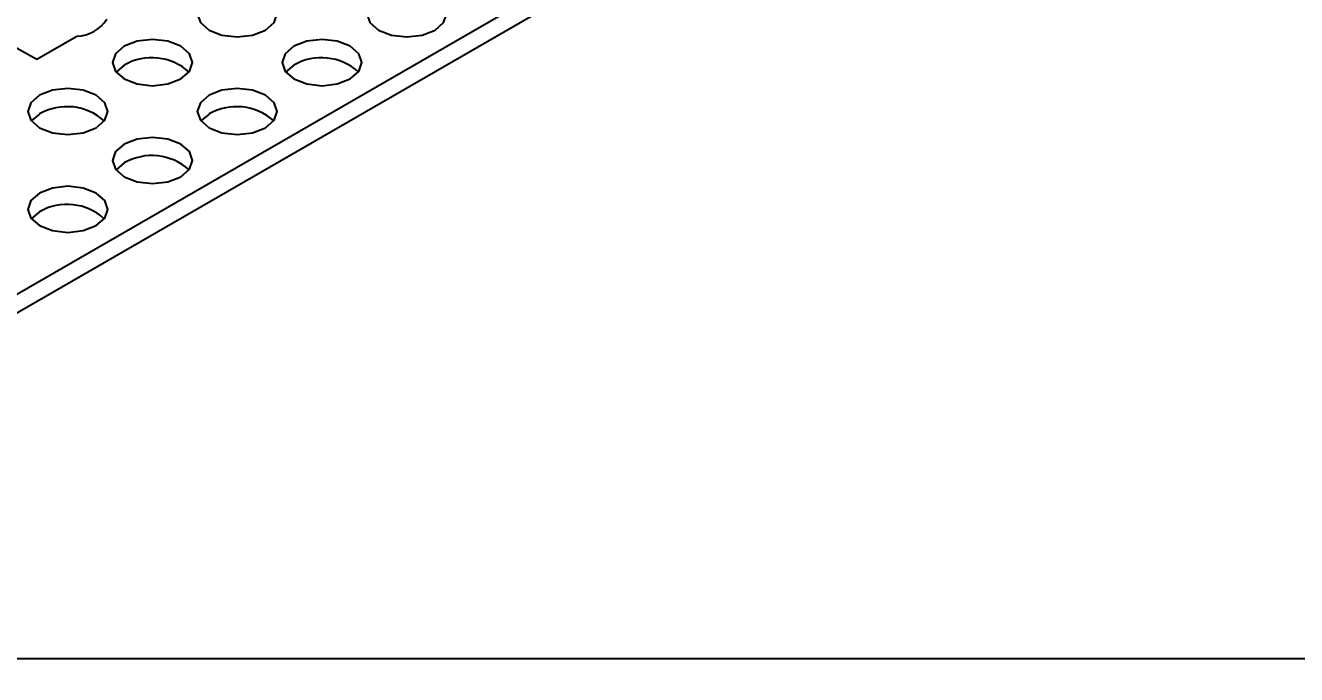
# Model space of a CAD drawing. Extents: x 0 to 8.3, y -7.63 to 0.
# Drawn here: x 4.811 to 6.799, y -7.633 to -6.618 of the extents above; entities that cross this region are included whole.
import ezdxf
from ezdxf import colors
from ezdxf.entities.mleader import LeaderData, LeaderLine
from ezdxf.math import Vec2, Vec3

# ---------------------------------------------------------------- set-up
doc = ezdxf.new("R2010")
doc.units = 0
doc.header["$LTSCALE"] = 0.5
doc.header["$MEASUREMENT"] = 0
doc.layers.add('Brackets', color=181, linetype='CONTINUOUS')
doc.layers.add('FAB DWG', color=221, linetype='CONTINUOUS')
doc.layers.add('Text-Unprinted', color=131, linetype='CONTINUOUS', plot=False)
doc.styles.get("Standard").update_dxf_attribs({"font": 'arial.ttf'})

msp = doc.modelspace()

# ---------------------------------------------------------------- linework, layer by layer
at = {"layer": 'Brackets', "transparency": 16777216}
for p, q in [((4.7887, -7.0724), (7.3696, -5.5829)), ((4.7887, -7.0431), (6.2548, -6.1969)), ((4.687, -6.5916), (4.8287, -6.6706)), ((4.8287, -6.6706), (4.8914, -6.6344)), ((4.9654, -6.6796), (4.9525, -6.6905)), ((5.2306, -6.6796), (5.2177, -6.6905)), ((4.8329, -6.7562), (4.8199, -6.767)), ((5.098, -6.7562), (5.0851, -6.767)), ((4.9654, -6.8327), (4.9525, -6.8435)), ((4.8329, -6.9092), (4.8199, -6.92))]:
    msp.add_line(p, q, dxfattribs=at)
at = {"layer": 'Brackets', "transparency": 16777216, "flags": 128}
for points in [[(5.098, -6.5738), (5.0845, -6.5855), (5.0797, -6.5993), (5.0845, -6.6131), (5.098, -6.6248), (5.1183, -6.6326), (5.1422, -6.6354), (5.1661, -6.6326), (5.1864, -6.6248), (5.2, -6.6131), (5.2047, -6.5993), (5.2, -6.5855), (5.1864, -6.5738), (5.1661, -6.566), (5.1422, -6.5632), (5.1183, -6.566), (5.098, -6.5738)], [(5.3632, -6.5738), (5.3496, -6.5855), (5.3449, -6.5993), (5.3496, -6.6131), (5.3632, -6.6248), (5.3835, -6.6326), (5.4074, -6.6354), (5.4313, -6.6326), (5.4516, -6.6248), (5.4651, -6.6131), (5.4699, -6.5993), (5.4651, -6.5855), (5.4516, -6.5738), (5.4313, -6.566), (5.4074, -6.5632), (5.3835, -6.566), (5.3632, -6.5738)], [(4.9654, -6.6503), (4.9519, -6.662), (4.9471, -6.6758), (4.9519, -6.6896), (4.9654, -6.7013), (4.9857, -6.7091), (5.0096, -6.7119), (5.0336, -6.7091), (5.0538, -6.7013), (5.0674, -6.6896), (5.0721, -6.6758), (5.0674, -6.662), (5.0538, -6.6503), (5.0336, -6.6425), (5.0096, -6.6397), (4.9857, -6.6425), (4.9654, -6.6503)], [(5.2306, -6.6503), (5.2171, -6.662), (5.2123, -6.6758), (5.2171, -6.6896), (5.2306, -6.7013), (5.2509, -6.7091), (5.2748, -6.7119), (5.2987, -6.7091), (5.319, -6.7013), (5.3325, -6.6896), (5.3373, -6.6758), (5.3325, -6.662), (5.319, -6.6503), (5.2987, -6.6425), (5.2748, -6.6397), (5.2509, -6.6425), (5.2306, -6.6503)], [(4.8329, -6.7268), (4.8193, -6.7385), (4.8146, -6.7523), (4.8193, -6.7661), (4.8329, -6.7778), (4.8531, -6.7857), (4.8771, -6.7884), (4.901, -6.7857), (4.9212, -6.7778), (4.9348, -6.7661), (4.9396, -6.7523), (4.9348, -6.7385), (4.9212, -6.7268), (4.901, -6.719), (4.8771, -6.7163), (4.8531, -6.719), (4.8329, -6.7268)], [(5.098, -6.7268), (5.0845, -6.7385), (5.0797, -6.7523), (5.0845, -6.7661), (5.098, -6.7778), (5.1183, -6.7857), (5.1422, -6.7884), (5.1661, -6.7857), (5.1864, -6.7778), (5.2, -6.7661), (5.2047, -6.7523), (5.2, -6.7385), (5.1864, -6.7268), (5.1661, -6.719), (5.1422, -6.7163), (5.1183, -6.719), (5.098, -6.7268)], [(4.9654, -6.8034), (4.9519, -6.8151), (4.9471, -6.8289), (4.9519, -6.8427), (4.9654, -6.8544), (4.9857, -6.8622), (5.0096, -6.8649), (5.0336, -6.8622), (5.0538, -6.8544), (5.0674, -6.8427), (5.0721, -6.8289), (5.0674, -6.8151), (5.0538, -6.8034), (5.0336, -6.7955), (5.0096, -6.7928), (4.9857, -6.7955), (4.9654, -6.8034)], [(4.8329, -6.8799), (4.8193, -6.8916), (4.8146, -6.9054), (4.8193, -6.9192), (4.8329, -6.9309), (4.8531, -6.9387), (4.8771, -6.9415), (4.901, -6.9387), (4.9212, -6.9309), (4.9348, -6.9192), (4.9396, -6.9054), (4.9348, -6.8916), (4.9212, -6.8799), (4.901, -6.8721), (4.8771, -6.8693), (4.8531, -6.8721), (4.8329, -6.8799)]]:
    msp.add_lwpolyline(points, dxfattribs=at)
at = {"layer": 'Brackets', "transparency": 16777216}
for centre, radius, start, end in [((4.8896, -6.5776), 0.0569, 271.8128, 328.1695), ((5.0086, -6.7552), 0.087, 48.0382, 119.7374), ((5.2737, -6.7552), 0.087, 48.0382, 119.7374), ((4.876, -6.8317), 0.087, 48.0382, 119.7374), ((5.1412, -6.8317), 0.087, 48.0382, 119.7374), ((5.0086, -6.9082), 0.087, 48.0382, 119.7374), ((4.876, -6.9847), 0.087, 48.0382, 119.7374)]:
    msp.add_arc(centre, radius, start, end, dxfattribs=at)
at = {"layer": 'Text-Unprinted', "ltscale": 0.5, "transparency": 16777216}
msp.add_lwpolyline([(0, 0), (8.299, 0), (8.299, -7.6088), (0, -7.6088)], close=True, dxfattribs=at)

# ---------------------------------------------------------------- leaders
at = {"layer": 'FAB DWG', "transparency": 16777216}
ml = msp.add_multileader_mtext('Standard', dxfattribs=at)
ml.set_content('BK01179\\PHW63214 (x2)', color=256)
ml.set_leader_properties()
ml.build(insert=Vec2(0, 0))
ml.multileader.update_dxf_attribs({"text_right_attachment_type": 2, "dogleg_length": 0.36, "arrow_head_size": 0.25})
ctx = ml.context
ctx.base_point, ctx.char_height, ctx.arrow_head_size, ctx.landing_gap_size, ctx.plane_origin = Vec3(1.472, -6.8802), 0.188, 0.25, 0.09, Vec3(3.6459, -6.9348)
ctx.right_attachment, ctx.text_align_type = 2, 2
notes = []
notes.append((ctx, [(0, (1, 1, 0), (3.6746, -7.0389), (-1, 0), 0.36, [(0, [(5.1904, -6.0948)], 0, [])])]))
ctx.mtext.insert, ctx.mtext.alignment, ctx.mtext.flow_direction = Vec3(3.2246, -6.7586), 3, 5
for ctx, leaders in notes:
    for number, flags, end, landing, length, lines in leaders:
        leader = LeaderData()
        leader.index, (leader.has_last_leader_line, leader.has_dogleg_vector, leader.attachment_direction) = number, flags
        leader.last_leader_point, leader.dogleg_vector, leader.dogleg_length = Vec3(end), Vec3(landing), length
        for number, points, colour, breaks in lines:
            line = LeaderLine()
            line.index, line.vertices, line.color, line.breaks = number, Vec3.list(points), colors.encode_raw_color(colour), breaks
            leader.lines.append(line)
        ctx.leaders.append(leader)

doc.saveas('drawing.dxf')
